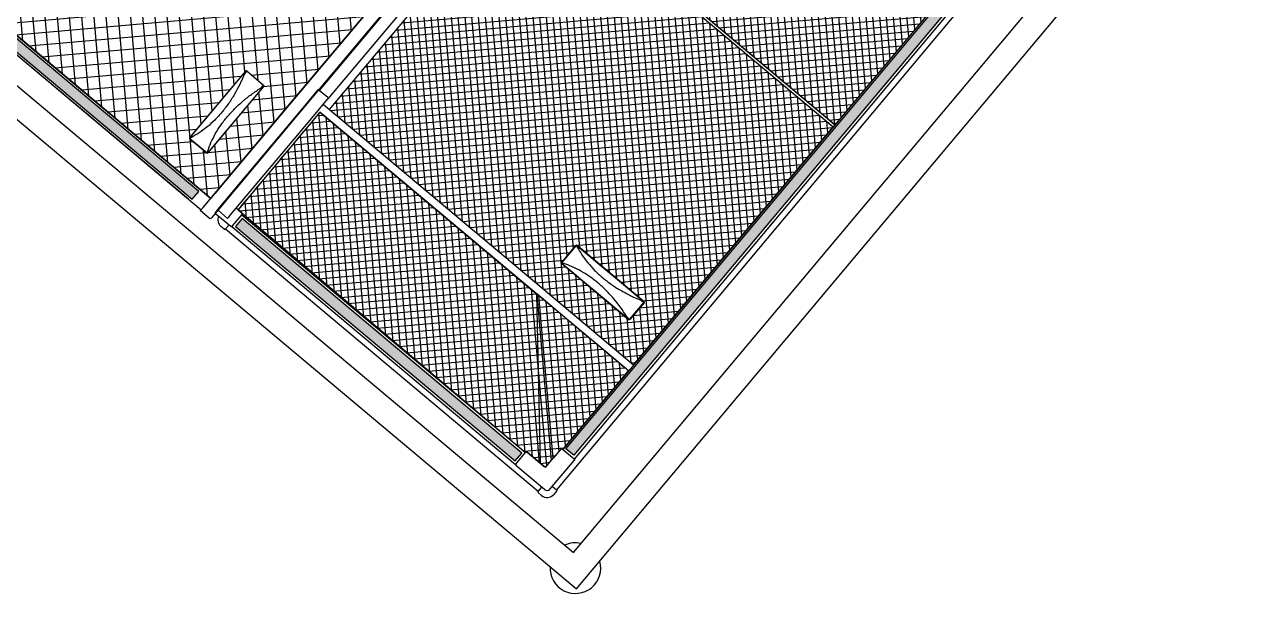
# Model space of a CAD drawing. Header units: metres. Extents: x 822482 to 822767, y 9662202 to 9662512.
# Drawn here: x 822684.249 to 822686.63, y 9662405.047 to 9662406.151 of the extents above; entities that cross this region are included whole.
import ezdxf

# ---------------------------------------------------------------- set-up
doc = ezdxf.new("R2010")
doc.units = ezdxf.units.M
for name, color, linetype in [('#ARQ_INOX', 8, 'Continuous'), ('ARQ_NE_EQUIPAMENTOS', 7, 'Continuous'), ('VIDRO TEMPERADO', 3, 'Continuous'), ('wbc_mobilias_planta', 7, 'Continuous')]:
    doc.layers.add(name, color=color, linetype=linetype)
doc.layers.add('ARQ_NE_ESTRUTURA INOX', color=251, linetype='Continuous', lineweight=0)
pattern_1 = [(45.0000000000001, (108.2454346345465, -1.057998133546789e-11), (-0.9286780264538299, 0.9286780264538269), []), (135.0000000000001, (108.2454346345465, -1.057998133546789e-11), (-0.9286780264538272, -0.9286780264538286), [])]

# ---------------------------------------------------------------- blocks, each defined once
blk = doc.blocks.new('NICFD180TVD')
for points in [[(3.829885959969772, -75.57298666666698), (3.829885959983443, -4.742666666666977), (1.829885959983443, -4.742666666666589), (1.829885959969772, -75.57298666666658)], [(9.997143869223294, -81.6037630432477), (175.4606694640667, -81.60376304328803), (175.4606694640667, -83.60376304328803), (9.997143869223294, -83.6037630432477)]]:
    blk.add_hatch(color=8).paths.add_polyline_path(points)
h = blk.add_hatch()
h.set_pattern_fill('_USER', color=8, scale=1.313349060088884, angle=45.0000000000001, style=0, pattern_type=2)
h.set_pattern_definition(pattern_1)
edge = h.paths.add_edge_path()
edge.add_arc((4.400337430654091, -4.013513322848879), 0.2327336787744628, 256.6573432186, 358.3601797886224)
edge.add_arc((4.579266867605665, -4.246624887926304), 0.2327336787744601, 76.65734321860054, 178.3601797886229)
h.paths.add_polyline_path([(4.3596715942206, -4.242666666667072), (4.359671594305382, -76.0729866666608), (4.632975797594298, -76.26045333332736), (4.656849110399094, -80.59198848738134), (4.978142048505219, -80.91328142548802), (7.106450535892321, -80.91328142547029), (7.106450535892321, -80.93715473830473), (9.309677202559016, -80.93715473830044), (9.497143869225454, -81.089768883897), (9.497143869225198, -81.2104589415689), (29.35531085481207, -81.21816754078188), (29.35531084619848, -3.058666666677055), (4.632975797600722, -3.058859046711823), (4.632975797600636, -4.006853333333841)])
h = blk.add_hatch()
h.set_pattern_fill('_USER', color=8, scale=1.313349060088884, angle=45.0000000000001, style=0, pattern_type=2)
h.set_pattern_definition([(45.0000000000001, (105.6870961527069, -3.071676246690913e-11), (-0.9286780264538299, 0.9286780264538269), []), (135.0000000000001, (105.6870961527069, -3.071676246690913e-11), (-0.9286780264538272, -0.9286780264538286), [])])
h.paths.add_polyline_path([(91.20755485142942, -4.094666666703669), (30.914239999952, -4.09466666666476), (30.91423999993909, -81.21045894154904), (91.20755485141251, -81.21045894158489)])
h.paths.add_polyline_path([(37.180548933308, -74.95284994900418), (37.02849576330799, -74.80638673900417), (37.02849576331288, -58.22502984843187), (37.180548933308, -57.77386422900417), (41.43803773330801, -57.77386422900417), (41.59009090331288, -58.22502984843451), (41.590090903308, -74.78038697900418), (41.43803773330801, -74.95284994900418)])
h = blk.add_hatch()
h.set_pattern_fill('_USER', color=8, scale=1.313349060088884, angle=45.0000000000001, style=0, pattern_type=2)
h.set_pattern_definition([(45.0000000000001, (0, 0), (-0.9286780264538299, 0.9286780264538269), []), (135.0000000000001, (0, 0), (-0.9286780264538272, -0.9286780264538286), [])])
h.paths.add_polyline_path([(91.69192000000032, -3.129660304841418), (154.5435733333341, -3.129660304838311), (154.5435733333341, -81.21045894158499), (91.6919200000043, -81.21045894158505)])
h.paths.add_polyline_path([(148.277199996696, -75.2519623984649), (148.429253166696, -75.10549918846489), (148.429253166696, -58.22502984846489), (148.277199996696, -58.07297667846489), (144.0197111966959, -58.07297667846489), (143.8676580266959, -58.22502984846489), (143.8676580266959, -75.10549918846489), (144.0197111966959, -75.2519623984649)])
h = blk.add_hatch()
h.set_pattern_fill('_USER', scale=1.313349060088884, angle=45.0000000000001, style=0, pattern_type=2)
h.set_pattern_definition(pattern_1)
h.paths.add_polyline_path([(30.9142399999561, -81.21045894157304), (91.20755485141251, -81.21045894158499)])
at = {"color": 8}
for p, q in [((2.176428912266317, 0), (1.511573333317699, 1.287858708565182e-13)), ((27.43168208625541, -4.882316773091588e-12), (2.176428912266317, 0)), ((1.264906666650973, -0.2466666666664938), (1.264906666650234, -4.006853333333191)), ((2.030085422635239, -0.2466666666666413), (2.030085422634784, -2.565333333333315)), ((32.30691999997946, -5.824674076393421e-12), (27.43168208625541, -4.882316773091588e-12)), ((32.49438666664605, -0.2466666666725308), (32.49438666664607, -0.1874666666724982)), ((152.9634266666598, -0.246666666684173), (32.49438666664605, -0.2466666666842299)), ((32.49438666664562, -2.427200000005832), (32.49438666664605, -0.2466666666724739)), ((-1.70530256582424e-13, -3.403013333333582), (0, -2.61368000000025)), ((1.26490666665407, -3.600346666667172), (0.1973333333423, -3.600346666666966)), ((0.2219999999996674, -3.600346666666971), (0.2219999999845754, -82.83066666666686)), ((1.386539717023908, -4.213180236961951), (1.386539717010237, -76.08492645197244)), ((1.500719999983545, -4.242666666666525), (4.441003269983554, -4.242666666667094)), ((2.418090626364346, -2.614666666666655), (2.351170038733926, -2.612670327302829)), ((2.418090626364346, -2.614666666666769), (27.4316820862548, -2.614666666671604)), ((4.3596715942206, -4.242666666667072), (4.359671594305382, -76.0729866666608)), ((4.632975797600523, -4.006853333333786), (4.632975797600807, -2.614666666667083)), ((4.632975797600722, -3.058859046711823), (4.716458164912893, -3.058743868482432)), ((27.4316820862548, -2.614666666671604), (32.30691999997885, -2.614666666672545)), ((29.35531084619848, -3.058666666677051), (29.35531084618785, -57.98562723609282)), ((30.9142399999713, -2.614666666672334), (30.9142399999579, -57.81669333333887)), ((91.20755485140882, -4.094666666684186), (30.91423999997261, -4.094666666684243)), ((153.1508933333265, -2.614666666684225), (32.30691999997947, -2.614666666684282)), ((91.20755485140882, -3.327161515133976), (91.20755485141416, -57.56432098572736)), ((91.69192000000112, -8.118731750258629), (91.69192000000601, -57.5648912721142)), ((29.35536136515954, -50.18360935505105), (29.35761453871757, -57.9848563945018)), ((29.35537039432984, -50.21744846585297), (29.35758609806894, -57.98485639407757)), ((29.35538199390896, -50.25202904676726), (29.35764297936404, -57.98485638788772)), ((4.656849110421035, -79.65370902803389), (29.35531084286308, -57.9856272356807)), ((29.35531084322449, -57.98562723609282), (16.52575491701452, -70.80154091461308)), ((29.35531084375231, -75.79064397710354), (29.3553108432246, -57.98562723609282)), ((29.35531084618773, -57.98562723609282), (29.35770952753407, -57.98562723609265)), ((29.35773182865884, -57.98485578363428), (29.35776171733104, -57.98485578363428)), ((30.9142399999579, -57.81669333333887), (30.9142399999561, -81.21045894157304)), ((37.02849576330799, -57.92591739900417), (37.02849576330799, -58.10929627900416)), ((37.02849576330799, -58.10929627900416), (37.02849576330799, -58.66513017900417)), ((37.02849576330799, -58.66513017900417), (37.02849576330799, -74.19614736900418)), ((37.180548933308, -57.77386422900417), (41.43803773330801, -57.77386422900417)), ((37.180548933308, -57.98862589900417), (37.180548933308, -57.77386422900417)), ((37.239643733308, -58.14738343900417), (37.180548933308, -57.98862589900417)), ((41.43803773330801, -57.98862589900417), (41.37894293330798, -58.14738343900417)), ((41.43803773330801, -57.77386422900417), (41.43803773330801, -57.98862589900417)), ((41.590090903308, -58.04454140900416), (41.590090903308, -57.92591739900417)), ((41.590090903308, -58.66513017900417), (41.590090903308, -58.04454140900416)), ((41.590090903308, -74.19614736900418), (41.590090903308, -58.66513017900417)), ((91.20755485141416, -57.5643209857273), (91.20755485141251, -81.21045894158499)), ((91.69192000000601, -57.56489127211415), (91.69192000000447, -79.31304977021279)), ((16.52575491701452, -70.80154091461314), (6.395080658260866, -80.92144276904038)), ((1.452373333296009, -76.07298666665972), (2.430396875513793, -76.07298666666026)), ((2.430396875513907, -76.07298666666031), (3.826897256265738, -76.07298666666075)), ((3.826897256265624, -76.0729866666607), (4.272017962199357, -76.07298666666078)), ((4.272017962199243, -76.07298666666084), (4.480361651998123, -76.07298666666081)), ((29.355310836456, -75.79064397710025), (29.35603696987435, -75.61643539778746)), ((29.35531085481207, -81.21816754078188), (29.35531084375231, -75.79064397710349)), ((29.35604604654201, -75.61425779054602), (29.35605512320977, -75.61208018330464)), ((37.02849576330799, -74.19614736900418), (37.02849576330799, -74.36042896900418)), ((37.02849576330799, -74.36042896900418), (37.02849576330799, -74.71317319900417)), ((37.02849576330799, -74.71317319900417), (37.02849576330799, -74.78038697900418)), ((37.02849576330799, -74.80081133900417), (37.02849576330799, -74.78038697900418)), ((37.02849576330799, -74.80081133900417), (37.02849576330799, -74.80638673900417)), ((37.180548933308, -74.33163721900418), (37.239643733308, -74.11919993900418)), ((37.180548933308, -74.86160751900417), (37.180548933308, -74.33163721900418)), ((37.180548933308, -74.92882129900417), (37.180548933308, -74.86160751900417)), ((37.180548933308, -74.95284994900418), (37.180548933308, -74.92882129900417)), ((37.180548933308, -74.95284994900418), (41.43803773330801, -74.95284994900418)), ((41.37894293330798, -74.11919993900418), (41.43803773330801, -74.33163721900418)), ((41.43803773330801, -74.33163721900418), (41.43803773330801, -74.86160751900417)), ((41.43803773330801, -74.86160751900417), (41.43803773330801, -74.92882129900417)), ((41.43803773330801, -74.95284994900418), (41.43803773330801, -74.92882129900417)), ((41.590090903308, -74.36042896900418), (41.590090903308, -74.19614736900418)), ((41.590090903308, -74.71317319900417), (41.590090903308, -74.36042896900418)), ((41.590090903308, -74.78038697900418), (41.590090903308, -74.71317319900417)), ((41.590090903308, -74.78038697900418), (41.590090903308, -74.80081133900417)), ((41.590090903308, -74.80638673900417), (41.590090903308, -74.80081133900417)), ((1.264906666628178, -83.51589053591363), (1.264906666629571, -76.26045333332632)), ((4.632975797586141, -78.46367999999417), (4.632975797586568, -76.26045333332753)), ((4.65684911042058, -78.46367999999413), (4.632975797586141, -78.46367999999411)), ((4.656849110399122, -80.59198848738137), (4.65684911042058, -78.46367999999418)), ((4.978142048505191, -80.91328142548801), (7.106450535892321, -80.91328142547029)), ((7.106450535892321, -80.91328142547029), (7.106450535892321, -80.93715473830473)), ((7.106450535892321, -80.93715473830473), (9.309677202559072, -80.93715473830822)), ((91.69192000000476, -79.28941758603969), (91.69192000000481, -79.3956454704853)), ((91.69192000000476, -79.39564547048536), (91.6919200000043, -81.21045894158505)), ((-1.543298822070938e-11, -83.02800000000016), (-1.55750967678614e-11, -83.81733333333355)), ((0.1973333333178857, -82.83066666666686), (1.264906666628065, -82.83066666666707)), ((9.497143869225454, -81.08976888389664), (9.497143869221137, -84.11775720259875)), ((175.9606694640649, -81.21045894158499), (9.49714388704507, -81.21045894158505)), ((91.6919200000043, -81.21045894158505), (91.20755485141251, -81.21045894158499)), ((1.756183802198649, -84.24678698144643), (1.701999999984224, -84.24678698144643)), ((2.491333333317357, -85.51933333333398), (1.701999999983968, -85.51933333333383)), ((2.054239999966967, -84.30522386925392), (9.309677202554212, -84.30522386926533)), ((2.688666666650988, -84.30522386925502), (2.688666666650789, -85.32200000000073)), ((182.7691466666386, -85.29733333335145), (2.70247999997224, -85.29733333335088)), ((175.9612734609109, -84.13279361632698), (9.49653989022454, -84.13279361632641))]:
    blk.add_line(p, q, dxfattribs=at)
for points in [[(3.829885959969772, -75.57298666666698), (3.829885959983443, -4.742666666666977), (1.829885959983443, -4.742666666666589), (1.829885959969772, -75.57298666666658)], [(91.69192000000032, -3.129660304841418), (154.5435733333341, -3.129660304838311), (154.5435733333341, -81.21045894158499), (91.6919200000043, -81.21045894158505)], [(41.43803773330801, -74.95284994900418), (41.590090903308, -74.80638673900417), (41.590090903308, -57.92591739900417), (41.43803773330801, -57.77386422900417), (37.180548933308, -57.77386422900417), (37.02849576330799, -57.92591739900417), (37.02849576330799, -74.80638673900417), (37.180548933308, -74.95284994900418)], [(37.180548933303, -75.01733665400427), (37.0284957633031, -74.87087344400418), (37.02849576331288, -57.99040410400418), (37.18054893331296, -57.83835093400426), (41.43803773331297, -57.83835093400673), (41.59009090331288, -57.99040410400682), (41.59009090330311, -74.87087344400682), (41.43803773330301, -75.01733665400674)], [(9.997143869223294, -81.6037630432477), (175.4606694640667, -81.60376304328803), (175.4606694640667, -83.60376304328803), (9.997143869223294, -83.6037630432477)]]:
    blk.add_lwpolyline(points, close=True, dxfattribs=at)
blk.add_lwpolyline([(4.632975797600636, -4.006853333333841, -0.475384907068754), (4.3596715942206, -4.242666666667072), (4.359671594305382, -76.0729866666608), (4.632975797594298, -76.26045333332736), (4.656849110399094, -80.59198848738134), (4.978142048505219, -80.91328142548802), (7.106450535892321, -80.91328142547029), (7.106450535892321, -80.93715473830473), (9.309677202559016, -80.93715473830044), (9.497143869225454, -81.089768883897), (9.497143869225198, -81.2104589415689), (29.35531085481207, -81.21816754078188), (29.35531084619848, -3.058666666677051), (4.632975797600722, -3.058859046711823)], format="xyb", close=True, dxfattribs=at)
blk.add_lwpolyline([(4.632975797600636, -4.006853333333841, -0.475384907068754), (4.3596715942206, -4.242666666667072), (4.359671594305382, -76.0729866666608), (4.632975797594298, -76.26045333332736), (4.656849110399094, -80.59198848738134), (4.978142048505219, -80.91328142548802), (7.106450535892321, -80.91328142547029), (7.106450535892321, -80.93715473830473), (9.309677202559016, -80.93715473830044), (9.497143869225454, -81.089768883897), (9.497143869225198, -81.2104589415689), (29.35531085481207, -81.21816754078188), (29.35531084619848, -3.058666666677051), (4.632975797600722, -3.058859046711823)], format="xyb", close=True, dxfattribs=at)
blk.add_lwpolyline([(30.9142399999561, -81.21045894157304), (91.20755485141251, -81.21045894158499)], dxfattribs=at)
for centre, radius, start, end in [((1.511573333317642, -0.2466666666665409), 0.2466666666666612, 89.99999999999447, 180.0000000000004), ((1.701999999999771, -2.613680000000579), 1.701999999999926, 104.8809571751495, 180.0000000000004), ((32.30691999997943, -0.1874666666724618), 0.1874666666666732, 0, 89.99999999999447), ((0.1973333333331198, -3.403013333333619), 0.1973333333333333, 180.0000000000004, 269.9999999999834), ((1.500719999983573, -4.00685333333318), 0.2358133333333444, 180.0000000000004, 269.9999999999834), ((2.558997284931507, -0.09036837285482857), 2.530849524107316, 257.9370700535086, 265.2897050930401), ((32.30691999997887, -2.427200000005738), 0.1874666666667444, 269.9999999999834, 0), ((-8617.123797021295, -66.01267883895544), 8646.485167507322, 359.936360865639, 0.05319622979916029), ((-8260.938724981695, -66.03485021849323), 8290.300305522638, 359.9337949500113, 0.05563498640372778), ((-8401.989932392245, -66.01070323392781), 8431.351454410864, 359.9347532245, 0.05454015579205104), ((37.180548933308, -57.92591739900417), 0.15205317, 89.99999999999447, 180.0000000000004), ((41.43803773330801, -57.92591739900417), 0.15205317, 0, 89.99999999999447), ((1.452373333295981, -76.26045333332635), 0.1874666666666665, 89.99999999999447, 180.0000000000004), ((5.179483280117921, -80.59924843112454), 0.5226845914515119, 179.2041519515149, 208.6082525949859), ((4.970882104725405, -80.39064725602148), 0.5226845911997708, 241.3917473907067, 270.7958480529074), ((0.1973333333178573, -83.0280000000002), 0.1973333333333331, 89.99999999999447, 180.0000000000004), ((1.701999999984309, -83.81733333333383), 1.702000000000002, 180.0000000000004, 269.9999999999834), ((2.054239999968161, -83.51589053592065), 0.7893333333333332, 180.0000000000004, 269.9999999999834), ((2.491333333317385, -85.32200000000063), 0.1973333333333333, 269.9999999999834, 0), ((9.309677202554468, -84.11775720259875), 0.1874666666666678, 269.9999999999834, 0)]:
    blk.add_arc(centre, radius, start, end, dxfattribs=at)
for centre, major_axis, ratio, start_param, end_param in [((2.17642891226626, -0.2466666666666697), (0, 0.2466666666666697), 0.5932844174230543, 0, 1.570796326794839), ((4.441003267087524, -4.006853333333749), (0, -0.2358133333333398), 0.8140868363950597, 0, 1.570796326794818), ((27.96579224500967, -3.101605811625331), (-40.94666488597625, 0.01207587406251243), 0.001059278333042702, 4.678447934083383, 5.318693562513761), ((4.480361651998095, -76.26045333332745), (1.27897692436818e-13, 0.187466666666694), 0.8140868363949917, 4.712388980384453, 6.283185307179586), ((37.180548933308, -74.80081133900417), (-0.1520531700000021, 5.45838929610909e-10), 0.9999043097884774, 0, 1.570796329999693), ((41.43803773330801, -74.80081133900417), (-0.1520531700000021, 5.45838929610909e-10), 0.9999043097884774, 1.570796329999693, 3.141592649999656), ((9.309677202558703, -81.08976888389664), (0.1874666666667508, 0), 0.8140868363947449, 0, 1.570796326794818)]:
    blk.add_ellipse(centre, major_axis=major_axis, ratio=ratio, start_param=start_param, end_param=end_param, dxfattribs=at)
for points, knots in [([(37.239643733308, -74.11919993900418), (37.67126523330801, -72.77784081900417), (38.01750101330801, -71.40093938900418), (38.377889683308, -69.27338093900417), (38.47121235330799, -68.55040829900418), (38.59453641330801, -67.12810523900417), (38.62570248330799, -66.42354588900417), (38.62624560330799, -65.37658753900418), (38.61871501330801, -65.02925266900418), (38.58801964330799, -64.33793931900418), (38.56473286330798, -63.99271814900417), (38.47185276330801, -62.97144340900416), (38.38000764330799, -62.31443052900416), (38.141825403308, -61.04487733900417), (37.99546517330801, -60.43235001900417), (37.652073123308, -59.25049538900416), (37.45557198330799, -58.68387258900416), (37.239643733308, -58.14738343900417)], [0, 0, 0, 0, 0.25, 0.25, 0.375, 0.375, 0.5, 0.5, 0.5625, 0.5625, 0.625, 0.625, 0.75, 0.75, 0.875, 0.875, 1, 1, 1, 1]), ([(41.37894293330798, -58.14738343900417), (40.94732143330801, -59.21977785900416), (40.601085653308, -60.38819407900417), (40.24069698330798, -62.30020639900416), (40.14737431330799, -62.96781055900417), (40.02405026330798, -64.31706736900418), (39.99288418330799, -65.00325381900417), (39.99234106330799, -66.04989148900417), (39.99987165330801, -66.40167085900417), (40.030567023308, -67.11112171900417), (40.053853803308, -67.47010801900417), (40.146733903308, -68.54639500900417), (40.238579033308, -69.25789833900417), (40.47676126330801, -70.66989047900417), (40.62312149330801, -71.37037488900417), (40.96651354330798, -72.76101484900417), (41.16301468330799, -73.44815521900418), (41.37894293330798, -74.11919993900418)], [0, 0, 0, 0, 0.25, 0.25, 0.375, 0.375, 0.5, 0.5, 0.5625, 0.5625, 0.625, 0.625, 0.75, 0.75, 0.875, 0.875, 1, 1, 1, 1]), ([(29.35549572218045, -81.21556271075454), (29.35570646362132, -80.37911229984743), (29.35567598605691, -79.5195526791953), (29.35576781969546, -77.65619561249795), (29.3559239236878, -76.6472597278698), (29.35603697959412, -75.6164353977911)], [0.05247443911222975, 0.05247443911222975, 0.05247443911222975, 0.05247443911222975, 0.5, 0.5, 1, 1, 1, 1]), ([(29.35549572218045, -81.21556271075454), (29.35570646362132, -80.37911229984743), (29.35567598605691, -79.5195526791953), (29.35576781969546, -77.65619561249795), (29.3559239236878, -76.6472597278698), (29.35603697959412, -75.6164353977911)], [0.05247443911222975, 0.05247443911222975, 0.05247443911222975, 0.05247443911222975, 0.5, 0.5, 1, 1, 1, 1])]:
    blk.add_open_spline(points, degree=3, knots=knots, dxfattribs=at)
for points in [[(29.35601446749084, -75.95988769662321), (29.3560284360904, -75.84423375019784), (29.35604206507112, -75.7282961100411), (29.35605513292931, -75.61208018330822)], [(29.35601446749084, -75.95988769662321), (29.3560284360904, -75.84423375019784), (29.35604206507112, -75.7282961100411), (29.35605513292931, -75.61208018330822)], [(29.35602574707224, -75.79321749949227), (29.35603264337142, -75.73363824513095), (29.35603942299778, -75.67398476419797), (29.35604605626177, -75.61425779054966)], [(29.35602574707224, -75.79321749949227), (29.35603264337142, -75.73363824513095), (29.35603942299778, -75.67398476419797), (29.35604605626177, -75.61425779054966)]]:
    blk.add_open_spline(points, degree=3, dxfattribs=at)
blk = doc.blocks.new('NICFD210CVD')
at = {"layer": 'VIDRO TEMPERADO'}
h = blk.add_hatch(dxfattribs=at)
h.set_pattern_fill('_USER', color=8, scale=2.357976978051175, angle=45.0000000000001, style=0, pattern_type=2)
h.set_pattern_definition([(45.0000000000001, (-159.4644391494871, -342.3736312675382), (-1.667341511061752, 1.667341511061746), []), (135.0000000000001, (-159.4644391494871, -342.3736312675382), (-1.667341511061746, -1.667341511061752), [])])
h.paths.add_polyline_path([(207.4999999999998, -82.32790737416948), (207.4999999999998, -76.06912684260335), (104.2099999999998, -76.06912684260335), (104.2099999999998, -82.32790737416948)])
h.paths.add_polyline_path([(104.2099999999998, -76.06912684260335), (196.9626903264731, -76.06912684260335), (196.8106371550516, -75.91707367118183), (196.8106371550516, -59.03660432650254), (196.9626903264731, -58.89014111646425), (104.2099999999999, -58.89014111646425)])
h.paths.add_polyline_path([(201.220179126276, -76.06912684260335), (207.4999999999998, -76.06912684260335), (207.4999999999999, -58.89014111646425), (201.220179126276, -58.89014111646425), (201.3722322976975, -59.03660432650254), (201.3722322976975, -75.91707367118183)])
h.paths.add_polyline_path([(104.2099999999999, -58.89014111646425), (207.4999999999999, -58.89014111646425), (207.5000000000001, -4.510027618417851), (207.4750000000001, -4.485027618417881), (207.2500000000001, -4.485027618417824), (207.0500000000001, -4.285027618417836), (207.0500000000001, -3.204968067377898), (116.7989999999997, -3.204347494542695), (104.2100000000001, -3.204347494542695)])
at = {"layer": 'wbc_mobilias_planta'}
blk.add_hatch(color=8, dxfattribs=at).paths.add_polyline_path([(3.064544688213473, -84.7661955127214), (204.8645446882135, -84.7661955127214), (204.8645446882135, -82.7661955127214), (3.064544688213445, -82.7661955127214)])
at = {"color": 8, "linetype": 'Continuous'}
for p, q in [((210.0000000000001, -0.4000088936452926), (209.9999999999999, -58.92410315842687)), ((207.4999999999999, -58.92410315842693), (207.5000000000001, -3.39924042896962)), ((207.5, -4.344924373744561), (207.5, -58.15279272489653)), ((196.8106371550515, -59.04217973307976), (196.8106371550515, -59.03660432650247)), ((196.8106371550515, -59.04217973307976), (196.8106371550515, -59.06260408696392)), ((196.8106371550515, -59.1298178725101), (196.8106371550515, -59.06260408696392)), ((196.8106371550515, -59.48256210041967), (196.8106371550515, -59.12981787250936)), ((196.8106371550515, -59.64684369500378), (196.8106371550515, -59.48256210041967)), ((196.9626903264731, -58.89014111646418), (201.2201791262759, -58.89014111646418)), ((196.9626903264731, -58.89014111646418), (196.9626903264731, -58.91416976809262)), ((196.9626903264731, -58.91416976809262), (196.9626903264731, -58.98138355363881)), ((196.9626903264731, -58.98138355363881), (196.9626903264731, -59.51135384571523)), ((196.9626903264731, -59.51135384571484), (197.021785128976, -59.72379113340344)), ((201.161084323773, -59.72379113340344), (201.2201791262759, -59.51135384571484)), ((201.2201791262759, -58.89014111646418), (201.2201791262759, -58.91416976809262)), ((201.2201791262759, -58.98138355363881), (201.2201791262759, -58.91416976809262)), ((201.2201791262759, -59.51135384571484), (201.2201791262759, -58.98138355363801)), ((201.3722322976975, -59.03660432650247), (201.3722322976975, -59.04217973307971)), ((201.3722322976975, -59.06260408696392), (201.3722322976975, -59.04217973307976)), ((201.3722322976975, -59.06260408696392), (201.3722322976975, -59.1298178725101)), ((201.3722322976975, -59.1298178725101), (201.3722322976975, -59.48256210042013)), ((201.3722322976975, -59.48256210041961), (201.3722322976975, -59.64684369500372)), ((207.4999999999999, -58.15279272489659), (207.4999999999997, -81.03153306727683)), ((207.4999999999998, -84.63930042095876), (207.4999999999999, -58.92410315842693)), ((209.9999999999999, -58.92410315842693), (209.9999999999998, -84.52064353747431)), ((196.8106371550516, -75.17786089103026), (196.8106371550516, -59.64684369500378)), ((201.3722322976975, -59.64684369500378), (201.3722322976975, -75.17786089103026)), ((196.8106371550515, -75.73369478758764), (196.8106371550515, -75.17786089103026)), ((196.8106371550515, -75.91707367118175), (196.8106371550515, -75.73369478758764)), ((197.0217851289763, -75.69560762553482), (196.9626903264731, -75.85436517200787)), ((196.9626903264731, -75.85436517200787), (196.9626903264731, -76.06912684260328)), ((196.9626903264731, -76.06912684260328), (201.2201791262759, -76.06912684260328)), ((201.2201791262759, -75.85436517200787), (201.1610843237727, -75.69560762553482)), ((201.2201791262759, -76.06912684260328), (201.2201791262759, -75.85436517200787)), ((201.3722322976975, -75.17786089103026), (201.3722322976974, -75.79844965630434)), ((201.3722322976974, -75.79844965630434), (201.3722322976974, -75.91707367118175)), ((207.4999999999998, -82.32790737416977), (2.499999999999801, -82.32790737416911)), ((207.4999999999998, -81.5337176902101), (207.490910623572, -81.5337176902101)), ((207.4999999999998, -81.04662116725825), (207.4999999999998, -81.16439390016785)), ((207.4999999999995, -81.16439390016814), (207.4999999999995, -81.46257824616447)), ((207.4999999999998, -81.47131479981448), (207.4999999999998, -81.35516659676176)), ((207.4999999999998, -81.46257824616441), (207.4999999999998, -81.49514171962016)), ((2.499999999999744, -85.20448365127368), (207.4999999999998, -85.2044836512742)), ((204.2499167579569, -85.20457896526676), (7.931798340760764, -85.20457896526625)), ((207.4999999999998, -85.39448365127413), (207.4999999999998, -84.63930042095876)), ((209.7499999999998, -85.44448365127414), (207.5499999999998, -85.44448365127414)), ((209.9999999999998, -84.52064353747431), (209.9999999999998, -85.1944836512742))]:
    blk.add_line(p, q, dxfattribs=at)
blk.add_lwpolyline([(201.2201791262759, -58.89014111646418), (201.3722322976975, -59.03660432650247), (201.3722322976975, -75.91707367118175), (201.2201791262759, -76.06912684260328), (196.9626903264731, -76.06912684260328), (196.8106371550515, -75.91707367118175), (196.8106371550515, -59.03660432650247), (196.9626903264731, -58.89014111646418)], close=True, dxfattribs=at)
for centre, radius, start, end in [((196.9626903264731, -75.91707367118175), 0.1520531714215365, 180.0000000000004, 269.9999999999834), ((201.2201791262759, -75.91707367118175), 0.1520531714215309, 269.9999999999834, 0), ((207.5499999999998, -85.39448365127413), 0.05000000000000007, 180.0000000000004, 269.9999999999834), ((209.7499999999998, -85.19448365127408), 0.2499999999999948, 269.9999999999834, 0)]:
    blk.add_arc(centre, radius, start, end, dxfattribs=at)
for centre, major_axis, ratio, start_param, end_param in [((196.9626903264731, -59.04217973307976), (-0.1520531714214428, 1.463007492930046e-11), 0.9999042781834999, 4.71238898048093, 6.283185307179586), ((201.2201791262759, -59.04217973307971), (-0.1520531714214428, 3.481659405224491e-13), 0.9999042781835934, 3.141592653589793, 4.712388980387002), ((207.4499999999995, -81.16439390016808), (0.04999999999995453, 0), 0.6119942197443488, 5.670683884644224, 6.283185307179586), ((207.4499999999998, -81.46257824616441), (0.04999999999995453, 0), 0.5807431642397939, 0, 0.6125014225442826), ((207.4499999999998, -81.49514171962016), (0.05000000000001137, 0), 0.5807431642402706, 0, 0.6125014225454056)]:
    blk.add_ellipse(centre, major_axis=major_axis, ratio=ratio, start_param=start_param, end_param=end_param, dxfattribs=at)
for points, knots in [([(197.021785128976, -59.72379113340344), (197.453406622255, -61.06515025157955), (197.799642403054, -62.44205168175415), (198.1600310799313, -64.56961012610185), (198.2533537463779, -65.29258276564065), (198.3766778019853, -66.71488583129735), (198.4078438788094, -67.41944518113013), (198.4083869960202, -68.46640352868428), (198.4008564068038, -68.8137383985025), (198.3701610327335, -69.50505174911535), (198.3468742545989, -69.85027292214909), (198.2539941536847, -70.87154765672477), (198.1621490309673, -71.52856053998482), (197.9239667956756, -72.79811373232371), (197.777606564941, -73.410641053485), (197.4342145188153, -74.59249567993345), (197.2377133748851, -75.15911848358803), (197.0217851289763, -75.69560762553482)], [0, 0, 0, 0, 0.2500000000000001, 0.2500000000000001, 0.3750000000000001, 0.3750000000000001, 0.5000000000000001, 0.5000000000000001, 0.5625000000000001, 0.5625000000000001, 0.6250000000000001, 0.6250000000000001, 0.7500000000000002, 0.7500000000000002, 0.8750000000000002, 0.8750000000000002, 1, 1, 1, 1]), ([(201.1610843237727, -75.69560762553482), (200.7294628304938, -74.62321321228717), (200.3832270496948, -73.45479698539992), (200.0228383728175, -71.54278466512062), (199.929515706371, -70.87518050799804), (199.8061916507637, -69.52592369919148), (199.7750255739396, -68.8397372499673), (199.7744824567288, -67.79309957708244), (199.7820130459453, -67.44132021305285), (199.8127084200156, -66.7318693529972), (199.8359951981502, -66.37288304978091), (199.9288752990644, -65.29659606204103), (200.0207204217818, -64.58509272536605), (200.2589026570735, -63.17310058815156), (200.4052628878081, -62.47261618482929), (200.7486549339339, -61.08197621988575), (200.9451560778641, -60.39483584742197), (201.161084323773, -59.72379113340344)], [0, 0, 0, 0, 0.25, 0.25, 0.375, 0.375, 0.5, 0.5, 0.5625, 0.5625, 0.625, 0.625, 0.75, 0.75, 0.875, 0.875, 1, 1, 1, 1])]:
    blk.add_open_spline(points, degree=3, knots=knots, dxfattribs=at)
at = {"layer": 'VIDRO TEMPERADO', "color": 8}
blk.add_lwpolyline([(104.2100000000001, -3.204347494542652), (104.2099999999998, -82.32790737416948), (207.4999999999998, -82.32790737416977), (207.5000000000001, -4.510027618417858), (207.4750000000001, -4.485027618417881), (207.2500000000001, -4.485027618417824), (207.0500000000001, -4.285027618417836), (207.0500000000001, -3.204968067377898), (116.7989999999997, -3.204347494542695)], close=True, dxfattribs=at)
at = {"layer": 'wbc_mobilias_planta', "color": 8}
blk.add_lwpolyline([(3.064544688213473, -84.7661955127214), (204.8645446882135, -84.7661955127214), (204.8645446882135, -82.7661955127214), (3.064544688213445, -82.7661955127214)], close=True, dxfattribs=at)
blk = doc.blocks.new('apa')
at = {"layer": '#ARQ_INOX'}
for points in [[(3258.7499621262, 2264.072615444313), (3237.854896346504, 2264.072615444313), (3237.854896346504, 2261.989551422142), (3258.7499621262, 2261.989551422142)], [(3258.6999621262, 2264.022615444313), (3237.909238409195, 2264.022615444313), (3237.909238409195, 2262.039551422142), (3258.6999621262, 2262.039551422142)]]:
    blk.add_lwpolyline(points, close=True, dxfattribs=at)
for start, end in [(117.177013915492, 155.0817866774639), (216.6429112100011, 55.84670267071258)]:
    blk.add_arc((3258.722392074059, 2262.018860753508), 0.04910867283433618, start, end, dxfattribs=at)
blk = doc.blocks.new('A$C8f1b9c42')
at = {"layer": 'ARQ_NE_EQUIPAMENTOS', "xscale": 0.01000000003725292, "yscale": 0.01000000003725292, "zscale": 0.01000000003725292}
for name, p, rotation in [('NICFD180TVD', (316.5436276737601, -239.9986175261438), 270), ('NICFD210CVD', (318.6427239971235, -240.8509065899998), 180.000000003544)]:
    blk.add_blockref(name, p, dxfattribs=dict(at, rotation=rotation))
at = {"layer": 'ARQ_NE_ESTRUTURA INOX', "rotation": 180.000000003544}
blk.add_blockref('apa', (3574.286993276328, 2022.086085412651), dxfattribs=at)

msp = doc.modelspace()

# ---------------------------------------------------------------- block references
at = {"ltscale": 10, "rotation": 140.0090103764572}
msp.add_blockref('A$C8f1b9c42', (822772.889044792, 9662018.469655523), dxfattribs=at)

doc.saveas('drawing.dxf')
